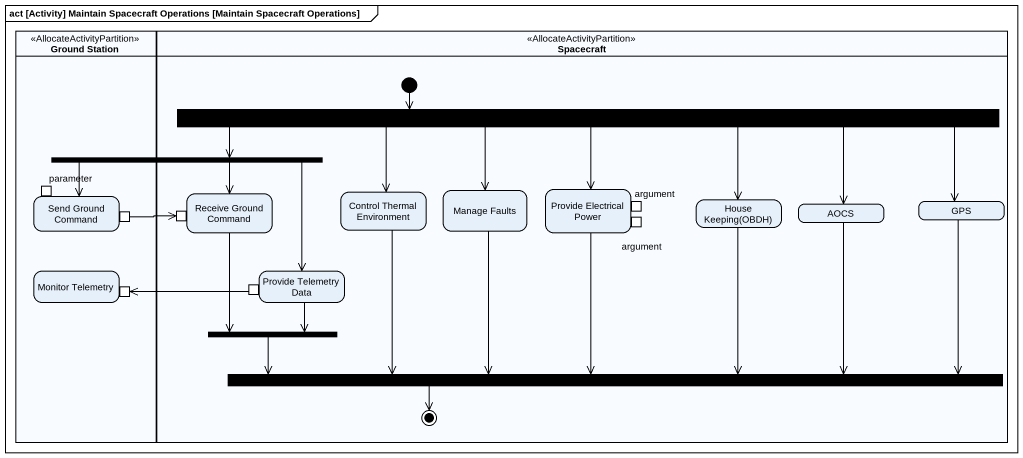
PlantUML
@startuml
mainframe act [Activity] Maintain Spacecraft Operations [Maintain Spacecraft Operations]
hide empty description
state "Ground Station" as Ground_Station <<AllocateActivityPartition>> {
  state "Send Ground Command" as Send_Ground_Command {
    state parameter <<inputPin>>
    state pin1 <<outputPin>>
  }
  state "Monitor Telemetry" as Monitor_Telemetry {
    state pin3 <<inputPin>>
  }
}
state Spacecraft <<AllocateActivityPartition>> {
  state fork1 <<fork>>
  state "Receive Ground Command" as Receive_Ground_Command {
    state pin2 <<inputPin>>
  }
  state "Control Thermal Environment" as Control_Thermal_Environment
  state "Manage Faults" as Manage_Faults
  state "Provide Electrical Power" as Provide_Electrical_Power {
    state argument <<inputPin>>
    state "argument" as argument_2 <<inputPin>>
  }
  state "House Keeping(OBDH)" as House_Keeping_OBDH
  state AOCS
  state GPS
  state "Provide Telemetry Data" as Provide_Telemetry_Data {
    state pin4 <<outputPin>>
  }
  state fork3 <<join>>
  state fork4 <<join>>
  [*] -right-> fork1
  fork4 -left-> [*]
}
state fork2 <<fork>>
fork1 -left-> fork2
fork1 -left-> Control_Thermal_Environment
fork1 --> Manage_Faults
fork1 --> Provide_Electrical_Power
fork1 --> House_Keeping_OBDH
fork1 -right-> AOCS
fork1 -right-> GPS
fork2 -left-> Send_Ground_Command
fork2 --> Receive_Ground_Command
fork2 --> Provide_Telemetry_Data
pin1 -right-> pin2
Receive_Ground_Command --> fork3
Control_Thermal_Environment --> fork4
Manage_Faults --> fork4
Provide_Electrical_Power --> fork4
House_Keeping_OBDH --> fork4
AOCS --> fork4
GPS -left-> fork4
pin4 -left-> pin3
Provide_Telemetry_Data --> fork3
fork3 -right-> fork4
@enduml
